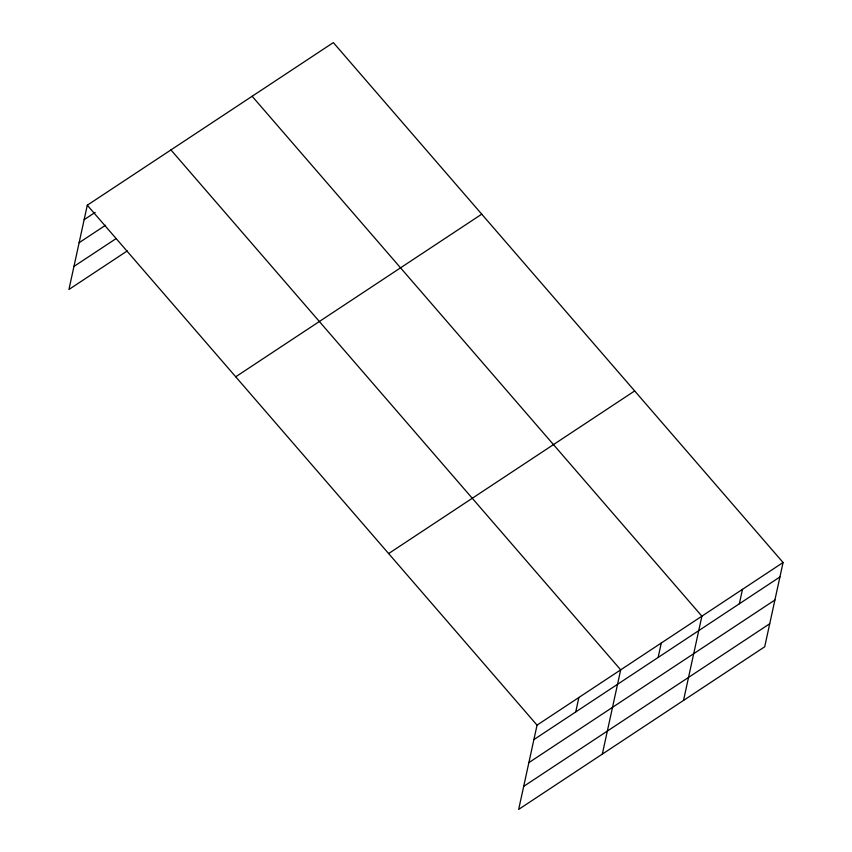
<?xml version="1.0" encoding="UTF-8"?>
<svg xmlns="http://www.w3.org/2000/svg" width="852" height="852" viewBox="0 0 852 852"><rect width="100%" height="100%" fill="white"/><g stroke="black" fill="none" stroke-linecap="round" stroke-linejoin="round"><path stroke-width="1.28" d="M783.073 562.512L537.048 725.137L518.666 809.4L764.702 646.785L783.073 562.512L333.334 42.6L87.298 205.215L68.927 289.488L127.257 250.925M575.718 711.942L578.87 697.49M602.321 754.105L620.693 669.842L170.943 149.931M658.138 657.467L661.29 643.015M683.517 700.44L701.888 616.177L252.139 96.265M739.334 603.802L742.486 589.35M84.146 219.667L95.147 212.393M79.119 242.713L105.541 225.248M73.943 266.442L115.776 238.805M235.716 376.786L481.742 214.171M388.629 553.566L634.665 390.94M533.895 739.589L779.921 576.964M528.868 762.625L774.905 600.01M523.692 786.364L769.729 623.739M87.298 205.215L537.048 725.137"/></g></svg>
